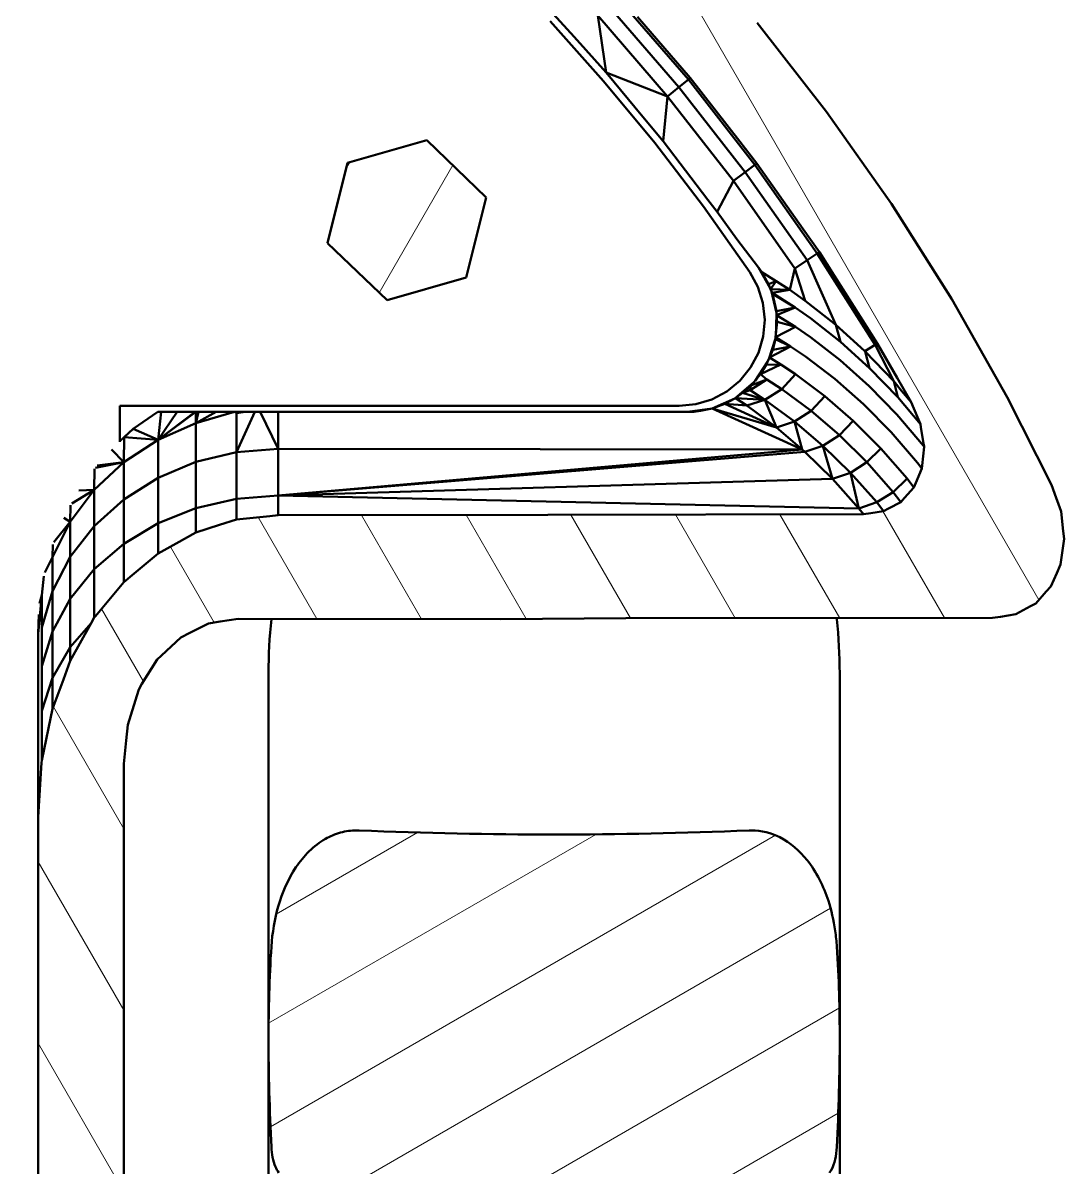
# Model space of a CAD drawing. Header units: millimetres. Extents: x -232 to 1390, y -69 to 653.
# Drawn here: x 574.83 to 611.29, y 408.81 to 448.85 of the extents above; entities that cross this region are included whole.
import ezdxf

# ---------------------------------------------------------------- set-up
doc = ezdxf.new("R2010")
doc.units = ezdxf.units.MM
doc.layers.add('Видимый контур (ГОСТ)', color=7, linetype='Continuous', lineweight=50)
doc.layers.add('Штриховка (ГОСТ)', color=7, linetype='Continuous', lineweight=18)

msp = doc.modelspace()

# ---------------------------------------------------------------- hatches: boundary and pattern name
at = {"layer": 'Штриховка (ГОСТ)'}
h = msp.add_hatch(dxfattribs=at)
h.set_pattern_fill('ANSI31', color=256, scale=25.4, angle=75.0002, style=0)
h.set_pattern_definition([(120.00018, (0, 0), (-2.749626, -1.587508), [])])
h.paths.add_polyline_path([(604.753, 437.621), (605.441, 436.429), (605.934, 435.581), (606.16, 435.047), (606.261, 434.807), (606.278, 434.701), (606.373, 434.126), (606.387, 434.033), (606.39, 434.016), (606.322, 433.365), (606.311, 433.252), (606.099, 432.752), (606.033, 432.591), (605.708, 432.231), (605.577, 432.081), (605.141, 431.852), (604.973, 431.76), (604.528, 431.691), (604.265, 431.652), (593.213, 431.636), (583.768, 431.621), (583.486, 431.591), (582.309, 431.468), (581.72, 431.28), (580.895, 431.016), (580.201, 430.629), (579.568, 430.277), (578.73, 429.576), (578.369, 429.273), (577.379, 428.091), (577.333, 428.037), (577.221, 427.845), (576.494, 426.525), (576.254, 425.873), (575.875, 424.839), (575.506, 423.091), (575.496, 423.041), (575.49, 422.965), (575.368, 421.051), (575.368, 416.368), (575.368, 415.719), (575.368, 409.22), (575.368, 404.959), (575.368, 401.908), (575.368, 400.39), (575.368, 398.178), (575.368, 396.445), (575.368, 395.023), (575.368, 393.61), (575.368, 392.544), (575.368, 391.612), (575.368, 390.771), (575.368, 389.559), (575.368, 388.953), (575.368, 388.307), (575.368, 387.162), (575.368, 386.632), (575.368, 386.069), (575.368, 385.013), (575.368, 384.489), (575.368, 383.442), (575.368, 382.881), (575.368, 382.123), (575.368, 380.918), (575.368, 378.378), (575.368, 374.678), (575.404, 374.118), (575.482, 372.889), (575.49, 372.778), (575.49, 372.762), (575.491, 372.745), (575.491, 372.737), (575.495, 372.697), (575.496, 372.692), (575.749, 371.49), (575.875, 370.892), (576.13, 370.196), (576.494, 369.203), (576.636, 368.943), (577.15, 368.009), (577.294, 367.763), (577.333, 367.696), (578.13, 366.744), (578.369, 366.458), (579.107, 365.84), (579.568, 365.454), (580.223, 365.089), (580.895, 364.714), (581.469, 364.53), (582.309, 364.261), (583.475, 364.139), (583.768, 364.108), (586.626, 364.114), (604.265, 364.073), (604.322, 364.065), (604.907, 363.968), (604.937, 363.964), (604.975, 363.958), (605.555, 363.65), (605.578, 363.637), (606.033, 363.128), (606.035, 363.126), (606.043, 363.105), (606.311, 362.474), (606.32, 362.392), (606.389, 361.724), (606.351, 361.489), (606.26, 360.929), (606.083, 360.503), (605.934, 360.148), (605.443, 359.291), (604.753, 358.108), (603.245, 355.727), (602.723, 354.902), (602.161, 354.103), (600.537, 351.799), (599.936, 351.029), (598.202, 348.806), (596.36, 346.672), (595.723, 345.932), (593.779, 343.89), (593.106, 343.183), (592.398, 342.51), (590.357, 340.566), (589.617, 339.928), (587.482, 338.087), (585.26, 336.352), (584.49, 335.752), (582.185, 334.128), (581.387, 333.566), (580.562, 333.044), (578.181, 331.536), (577.331, 331.054), (574.878, 329.665), (572.36, 328.397), (571.487, 327.958), (568.91, 326.816), (568.018, 326.42), (567.812, 326.336), (567.674, 326.28), (566.697, 325.909), (564.477, 325.052), (564.359, 325.008), (562.596, 324.416), (561.313, 323.992), (560.967, 323.891), (560.873, 323.863), (559.864, 323.568), (559.862, 322.99), (559.868, 322.305), (560.032, 322.111), (560.178, 321.93), (560.668, 321.825), (561.071, 321.741), (562.029, 321.749), (562.416, 321.75), (562.84, 321.805), (563.98, 321.952), (564.978, 322.169), (565.661, 322.333), (567.272, 322.862), (569.18, 323.614), (572.786, 325.213), (576.309, 326.987), (579.741, 328.931), (583.074, 331.041), (586.299, 333.313), (589.409, 335.74), (592.396, 338.316), (595.253, 341.036), (597.973, 343.893), (600.549, 346.88), (602.976, 349.99), (605.248, 353.215), (607.358, 356.547), (609.302, 359.98), (610.851, 363.051), (611.184, 363.984), (611.253, 364.573), (611.293, 364.931), (611.28, 365.033), (611.172, 365.831), (611.059, 366.091), (610.833, 366.603), (610.59, 366.878), (610.299, 367.198), (609.963, 367.383), (609.603, 367.573), (609.254, 367.633), (608.791, 367.701), (599.946, 367.704), (591.894, 367.748), (582.368, 367.733), (581.931, 367.804), (581.333, 367.9), (580.97, 368.084), (580.368, 368.389), (580.133, 368.61), (579.54, 369.166), (579.441, 369.323), (578.932, 370.135), (578.909, 370.174), (578.904, 370.182), (578.585, 371.193), (578.504, 371.449), (578.425, 372.245), (578.368, 372.808), (578.368, 373.22), (578.368, 376.898), (578.368, 380.249), (578.368, 381.68), (578.368, 382.531), (578.368, 383.139), (578.368, 384.196), (578.368, 384.746), (578.368, 385.79), (578.368, 386.369), (578.368, 386.908), (578.368, 388.036), (578.368, 388.688), (578.368, 389.3), (578.368, 390.505), (578.368, 391.353), (578.368, 392.292), (578.368, 393.371), (578.368, 394.808), (578.368, 396.267), (578.368, 398.066), (578.368, 400.399), (578.368, 402.007), (578.368, 405.322), (578.368, 410.106), (578.368, 417.787), (578.368, 418.437), (578.368, 422.922), (578.45, 423.734), (578.504, 424.279), (578.886, 425.487), (578.904, 425.543), (579.004, 425.714), (579.54, 426.567), (579.691, 426.708), (580.368, 427.343), (580.681, 427.501), (581.333, 427.831), (581.742, 427.897), (582.368, 427.997), (591.575, 427.981), (595.949, 428.013), (608.79, 428.028), (609.064, 428.067), (609.603, 428.159), (610.113, 428.438), (610.299, 428.534), (610.668, 428.948), (610.833, 429.127), (611.032, 429.586), (611.171, 429.895), (611.224, 430.302), (611.292, 430.788), (611.26, 431.064), (611.184, 431.746), (611.094, 432.006), (611.017, 432.23), (610.852, 432.687), (609.302, 435.75), (607.358, 439.182), (605.248, 442.515), (602.976, 445.74), (600.549, 448.849), (597.973, 451.836), (595.253, 454.693), (592.396, 457.413), (589.409, 459.99), (586.299, 462.417), (583.074, 464.688), (579.741, 466.798), (576.309, 468.743), (572.786, 470.516), (569.18, 472.115), (565.499, 473.535), (561.754, 474.772), (557.952, 475.824), (554.103, 476.688), (550.217, 477.363), (546.302, 477.845), (542.368, 478.136), (538.424, 478.233), (534.481, 478.136), (530.547, 477.845), (526.632, 477.363), (522.745, 476.688), (518.896, 475.824), (515.095, 474.772), (511.349, 473.535), (507.669, 472.115), (504.063, 470.516), (500.539, 468.743), (497.107, 466.798), (493.774, 464.688), (490.549, 462.417), (487.439, 459.99), (484.452, 457.413), (481.595, 454.693), (478.876, 451.836), (476.299, 448.849), (473.872, 445.74), (471.601, 442.515), (469.49, 439.182), (467.546, 435.75), (465.997, 432.678), (465.664, 431.746), (465.595, 431.156), (465.556, 430.799), (465.569, 430.696), (465.676, 429.899), (465.789, 429.638), (466.015, 429.126), (466.258, 428.852), (466.55, 428.531), (466.885, 428.346), (467.245, 428.156), (467.595, 428.097), (468.058, 428.029), (476.902, 428.025), (484.954, 427.981), (494.48, 427.996), (494.917, 427.926), (495.515, 427.83), (495.878, 427.646), (496.48, 427.341), (496.716, 427.12), (497.309, 426.564), (497.407, 426.407), (497.917, 425.595), (497.94, 425.555), (497.944, 425.548), (498.263, 424.536), (498.344, 424.281), (498.424, 423.484), (498.48, 422.921), (498.48, 418.182), (498.48, 417.504), (498.48, 409.907), (498.48, 405.168), (498.48, 401.88), (498.48, 400.277), (498.48, 397.963), (498.48, 396.177), (498.48, 394.725), (498.48, 393.298), (498.48, 392.224), (498.48, 391.287), (498.48, 390.505), (498.48, 389.3), (498.48, 388.64), (498.48, 387.992), (498.48, 386.872), (498.48, 386.335), (498.48, 385.756), (498.48, 384.717), (498.48, 384.166), (498.48, 383.112), (498.48, 382.499), (498.48, 381.638), (498.48, 380.181), (498.48, 376.732), (498.48, 373.2), (498.48, 372.807), (498.399, 371.995), (498.344, 371.45), (497.962, 370.243), (497.944, 370.186), (497.844, 370.016), (497.309, 369.163), (497.157, 369.021), (496.48, 368.387), (496.167, 368.228), (495.515, 367.899), (495.106, 367.833), (494.48, 367.732), (485.274, 367.748), (480.899, 367.716), (468.058, 367.702), (467.785, 367.662), (467.245, 367.571), (466.735, 367.292), (466.549, 367.195), (466.18, 366.781), (466.015, 366.603), (465.816, 366.144), (465.677, 365.835), (465.624, 365.427), (465.557, 364.942), (465.589, 364.666), (465.664, 363.984), (465.754, 363.724), (465.831, 363.5), (465.996, 363.043), (467.546, 359.98), (469.49, 356.547), (471.601, 353.215), (473.872, 349.99), (476.299, 346.88), (478.876, 343.893), (481.595, 341.036), (484.452, 338.316), (487.439, 335.74), (490.549, 333.313), (493.774, 331.041), (497.107, 328.931), (500.539, 326.987), (504.063, 325.213), (507.669, 323.614), (509.562, 322.863), (510.662, 322.494), (510.833, 322.441), (511.182, 322.333), (512.065, 322.134), (512.863, 321.952), (513.113, 321.919), (513.614, 321.852), (514.15, 321.787), (514.451, 321.749), (515.117, 321.747), (515.775, 321.741), (515.966, 321.786), (516.624, 321.933), (516.638, 321.951), (516.715, 322.047), (516.935, 322.307), (516.937, 322.461), (516.985, 323.568), (515.976, 323.863), (515.881, 323.891), (515.535, 323.992), (514.252, 324.416), (512.489, 325.008), (512.371, 325.052), (510.151, 325.909), (509.174, 326.28), (509.036, 326.336), (508.831, 326.42), (507.938, 326.816), (505.361, 327.958), (504.489, 328.397), (501.971, 329.665), (499.517, 331.054), (498.668, 331.536), (496.286, 333.044), (495.461, 333.566), (494.663, 334.128), (492.358, 335.752), (491.588, 336.352), (489.366, 338.087), (487.231, 339.928), (486.492, 340.566), (484.45, 342.51), (483.743, 343.183), (483.069, 343.89), (481.126, 345.932), (480.488, 346.672), (478.646, 348.806), (476.912, 351.029), (476.311, 351.799), (474.688, 354.103), (474.125, 354.902), (473.603, 355.727), (472.095, 358.108), (471.406, 359.291), (470.914, 360.148), (470.766, 360.503), (470.588, 360.929), (470.542, 361.219), (470.46, 361.724), (470.477, 361.884), (470.537, 362.474), (470.562, 362.53), (470.805, 363.105), (470.813, 363.124), (470.814, 363.126), (471.253, 363.617), (471.27, 363.637), (471.868, 363.955), (471.873, 363.958), (471.911, 363.964), (471.942, 363.968), (472.526, 364.065), (472.583, 364.073), (490.221, 364.114), (493.08, 364.109), (493.362, 364.138), (494.539, 364.261), (495.129, 364.45), (495.953, 364.714), (496.647, 365.1), (497.28, 365.453), (498.118, 366.154), (498.48, 366.456), (499.47, 367.638), (499.515, 367.693), (499.628, 367.885), (500.355, 369.205), (500.594, 369.857), (500.974, 370.891), (501.08, 371.379), (501.093, 371.461), (501.352, 372.688), (501.353, 372.693), (501.355, 372.709), (501.355, 372.716), (501.355, 372.722), (501.358, 372.765), (501.48, 374.678), (501.48, 378.237), (501.48, 380.853), (501.48, 382.081), (501.48, 382.848), (501.48, 383.413), (501.48, 384.456), (501.48, 384.982), (501.48, 386.032), (501.48, 386.595), (501.48, 387.124), (501.48, 388.26), (501.48, 388.901), (501.48, 389.559), (501.48, 390.771), (501.48, 391.542), (501.48, 392.471), (501.48, 393.532), (501.48, 394.934), (501.48, 396.348), (501.48, 398.068), (501.48, 400.26), (501.48, 401.773), (501.48, 404.798), (501.48, 409.016), (501.48, 415.439), (501.48, 416.116), (501.48, 421.051), (501.444, 421.611), (501.366, 422.84), (501.357, 422.977), (501.353, 423.037), (501.096, 424.257), (500.974, 424.837), (500.719, 425.533), (500.355, 426.527), (500.212, 426.787), (499.698, 427.72), (499.554, 427.967), (499.515, 428.033), (498.718, 428.986), (498.48, 429.271), (497.741, 429.889), (497.28, 430.276), (496.626, 430.641), (495.953, 431.016), (495.379, 431.199), (494.539, 431.469), (493.373, 431.591), (493.08, 431.621), (489.929, 431.617), (472.583, 431.652), (472.473, 431.668), (471.874, 431.767), (471.817, 431.796), (471.27, 432.091), (471.238, 432.125), (470.814, 432.598), (470.782, 432.671), (470.538, 433.251), (470.519, 433.424), (470.46, 434.003), (470.513, 434.337), (470.588, 434.8), (470.805, 435.321), (470.914, 435.583), (471.31, 436.277), (471.406, 436.436), (472.095, 437.621), (473.603, 440.003), (474.125, 440.828), (474.688, 441.626), (476.311, 443.931), (476.912, 444.701), (478.646, 446.923), (480.488, 449.058), (481.126, 449.797), (483.069, 451.839), (483.743, 452.546), (484.45, 453.22), (486.492, 455.163), (487.231, 455.801), (489.366, 457.642), (491.588, 459.377), (492.358, 459.978), (494.663, 461.601), (495.461, 462.163), (496.286, 462.686), (498.668, 464.194), (499.517, 464.675), (501.971, 466.065), (504.489, 467.332), (505.361, 467.771), (507.938, 468.914), (508.831, 469.31), (509.742, 469.661), (512.372, 470.675), (513.299, 470.982), (515.976, 471.866), (518.693, 472.618), (519.634, 472.878), (522.385, 473.496), (523.338, 473.71), (524.3, 473.877), (527.077, 474.359), (528.046, 474.478), (530.844, 474.823), (533.656, 475.031), (534.63, 475.103), (537.448, 475.172), (538.424, 475.196), (539.4, 475.172), (542.218, 475.103), (543.192, 475.031), (546.004, 474.823), (548.802, 474.478), (549.771, 474.359), (552.549, 473.877), (553.511, 473.71), (554.463, 473.496), (557.214, 472.878), (558.155, 472.618), (560.872, 471.866), (563.549, 470.982), (564.476, 470.675), (567.107, 469.661), (568.018, 469.31), (568.91, 468.914), (571.487, 467.771), (572.36, 467.332), (574.878, 466.065), (577.331, 464.675), (578.181, 464.194), (580.562, 462.686), (581.387, 462.163), (582.185, 461.601), (584.49, 459.978), (585.26, 459.377), (587.482, 457.642), (589.617, 455.801), (590.357, 455.163), (592.398, 453.22), (593.106, 452.546), (593.779, 451.839), (595.723, 449.797), (596.36, 449.058), (598.202, 446.923), (599.936, 444.701), (600.537, 443.931), (602.161, 441.626), (602.723, 440.828), (603.245, 440.003)])
h = msp.add_hatch(dxfattribs=at)
h.set_pattern_fill('ANSI31', color=256, scale=25.4, angle=15, style=0)
h.set_pattern_definition([(60, (0, 0), (-2.74963, 1.587501), [])])
h.paths.add_polyline_path([(591.054, 442.744), (588.974, 444.746), (586.2, 443.946), (585.506, 441.144), (587.585, 439.141), (590.359, 439.941)])
h = msp.add_hatch(dxfattribs=at)
h.set_pattern_fill('ANSI31', color=256, scale=25.4, angle=-15, style=0)
h.set_pattern_definition([(30, (0, 0), (-1.587501, 2.74963), [])])
edge = h.paths.add_edge_path()
edge.add_spline(control_points=[(583.536, 416.521), (583.463, 415.413), (583.436, 414.325), (583.436, 412.12), (583.476, 410.764), (583.536, 409.507)], knot_values=[16.823146, 16.823146, 16.823146, 16.823146, 17.132004, 17.132004, 17.484623, 17.484623, 17.484623, 17.484623], degree=3, periodic=0)
edge.add_spline(control_points=[(583.536, 409.507), (583.547, 409.275), (583.592, 409.021), (583.709, 408.748), (583.748, 408.672), (583.797, 408.609)], knot_values=[0.132447, 0.132447, 0.132447, 0.132447, 0.198971, 0.198971, 0.221491, 0.221491, 0.221491, 0.221491], degree=3, periodic=0)
edge.add_spline(control_points=[(583.797, 408.609), (583.988, 408.366), (584.171, 408.124)], knot_values=[0, 0, 0, 0.05772, 0.05772, 0.05772], weights=[1, 1.000283, 1.000479], degree=2, periodic=0)
edge.add_spline(control_points=[(584.171, 408.124), (585.18, 406.79), (585.936, 405.503)], knot_values=[0.05772, 0.05772, 0.05772, 0.37725, 0.37725, 0.37725], weights=[1.000479, 1.001566, 1], degree=2, periodic=0)
edge.add_line((585.936, 405.503), (600.936, 405.503))
edge.add_spline(control_points=[(600.936, 405.503), (601.692, 406.79), (602.7, 408.124)], knot_values=[0, 0, 0, 0.319531, 0.319531, 0.319531], weights=[1, 1.001566, 1.000479], degree=2, periodic=0)
edge.add_spline(control_points=[(602.7, 408.124), (602.883, 408.366), (603.074, 408.609)], knot_values=[0.319531, 0.319531, 0.319531, 0.37725, 0.37725, 0.37725], weights=[1.000479, 1.000283, 1], degree=2, periodic=0)
edge.add_spline(control_points=[(603.074, 408.609), (603.096, 408.638), (603.116, 408.668), (603.196, 408.807), (603.245, 408.95), (603.307, 409.205), (603.329, 409.362), (603.336, 409.507)], knot_values=[0.274315, 0.274315, 0.274315, 0.274315, 0.284381, 0.284381, 0.322265, 0.322265, 0.363245, 0.363245, 0.363245, 0.363245], degree=3, periodic=0)
edge.add_spline(control_points=[(603.336, 409.507), (603.395, 410.764), (603.436, 412.12), (603.436, 414.325), (603.409, 415.413), (603.336, 416.521)], knot_values=[10.41369, 10.41369, 10.41369, 10.41369, 10.766309, 10.766309, 11.075167, 11.075167, 11.075167, 11.075167], degree=3, periodic=0)
edge.add_spline(control_points=[(603.336, 416.521), (603.323, 416.705), (603.304, 416.893), (603.225, 417.444), (603.141, 417.804), (602.88, 418.608), (602.61, 419.154), (602.048, 419.858), (601.693, 420.169), (601.053, 420.493), (600.676, 420.589), (600.352, 420.589), (600.324, 420.589), (600.295, 420.588), (600.266, 420.587)], knot_values=[-0.52031, -0.52031, -0.52031, -0.52031, -0.468593, -0.468593, -0.367532, -0.367532, -0.215128, -0.215128, -0.097166, -0.097166, 0, 0, 0, 0.008558, 0.008558, 0.008558, 0.008558], degree=3, periodic=0)
edge.add_spline(control_points=[(600.266, 420.587), (597.963, 420.491), (595.684, 420.445), (591.187, 420.445), (588.908, 420.491), (586.606, 420.587)], knot_values=[69.743747, 69.743747, 69.743747, 69.743747, 70.418365, 70.418365, 71.092984, 71.092984, 71.092984, 71.092984], degree=3, periodic=0)
edge.add_spline(control_points=[(586.606, 420.587), (586.576, 420.588), (586.547, 420.589), (586.519, 420.589), (586.338, 420.589), (586.143, 420.564), (585.766, 420.46), (585.585, 420.381), (585.23, 420.18), (585.033, 420.031), (584.68, 419.687), (584.524, 419.493), (584.132, 418.911), (583.905, 418.387), (583.652, 417.502), (583.567, 416.999), (583.536, 416.521)], knot_values=[-0.008558, -0.008558, -0.008558, -0.008558, 0, 0, 0, 0.054124, 0.054124, 0.108249, 0.108249, 0.176286, 0.176286, 0.244324, 0.244324, 0.386945, 0.386945, 0.520585, 0.520585, 0.520585, 0.520585], degree=3, periodic=0)
edge = h.paths.add_edge_path()
edge.add_spline(control_points=[(583.536, 385.827), (583.476, 384.57), (583.436, 383.215), (583.436, 381.01), (583.463, 379.921), (583.536, 378.814)], knot_values=[1.114253, 1.114253, 1.114253, 1.114253, 1.466871, 1.466871, 1.77573, 1.77573, 1.77573, 1.77573], degree=3, periodic=0)
edge.add_spline(control_points=[(583.536, 378.814), (583.567, 378.336), (583.652, 377.833), (583.905, 376.948), (584.132, 376.424), (584.524, 375.842), (584.68, 375.647), (585.033, 375.303), (585.23, 375.154), (585.585, 374.953), (585.766, 374.875), (586.143, 374.771), (586.338, 374.746), (586.519, 374.746), (586.547, 374.746), (586.576, 374.746), (586.606, 374.747)], knot_values=[-0.520585, -0.520585, -0.520585, -0.520585, -0.386945, -0.386945, -0.244324, -0.244324, -0.176286, -0.176286, -0.108249, -0.108249, -0.054124, -0.054124, 0, 0, 0, 0.008558, 0.008558, 0.008558, 0.008558], degree=3, periodic=0)
edge.add_spline(control_points=[(586.606, 374.747), (588.908, 374.843), (591.187, 374.89), (595.684, 374.89), (597.963, 374.843), (600.266, 374.747)], knot_values=[69.743747, 69.743747, 69.743747, 69.743747, 70.418365, 70.418365, 71.092984, 71.092984, 71.092984, 71.092984], degree=3, periodic=0)
edge.add_spline(control_points=[(600.266, 374.747), (600.295, 374.746), (600.324, 374.746), (600.352, 374.746), (600.676, 374.746), (601.053, 374.842), (601.693, 375.165), (602.048, 375.476), (602.61, 376.18), (602.88, 376.727), (603.141, 377.53), (603.225, 377.89), (603.304, 378.442), (603.323, 378.629), (603.336, 378.814)], knot_values=[-0.008558, -0.008558, -0.008558, -0.008558, 0, 0, 0, 0.097166, 0.097166, 0.215128, 0.215128, 0.367532, 0.367532, 0.468593, 0.468593, 0.52031, 0.52031, 0.52031, 0.52031], degree=3, periodic=0)
edge.add_spline(control_points=[(603.336, 378.814), (603.409, 379.921), (603.436, 381.01), (603.436, 383.215), (603.395, 384.57), (603.336, 385.827)], knot_values=[7.523708, 7.523708, 7.523708, 7.523708, 7.832567, 7.832567, 8.185185, 8.185185, 8.185185, 8.185185], degree=3, periodic=0)
edge.add_spline(control_points=[(603.336, 385.827), (603.329, 385.973), (603.307, 386.129), (603.245, 386.385), (603.196, 386.528), (603.116, 386.666), (603.096, 386.697), (603.074, 386.726)], knot_values=[0.131808, 0.131808, 0.131808, 0.131808, 0.172788, 0.172788, 0.210672, 0.210672, 0.220738, 0.220738, 0.220738, 0.220738], degree=3, periodic=0)
edge.add_spline(control_points=[(603.074, 386.726), (602.883, 386.969), (602.7, 387.21)], knot_values=[0, 0, 0, 0.05772, 0.05772, 0.05772], weights=[1, 1.000283, 1.000479], degree=2, periodic=0)
edge.add_spline(control_points=[(602.7, 387.21), (601.692, 388.545), (600.936, 389.831)], knot_values=[0.05772, 0.05772, 0.05772, 0.37725, 0.37725, 0.37725], weights=[1.000479, 1.001566, 1], degree=2, periodic=0)
edge.add_line((600.936, 389.831), (585.936, 389.831))
edge.add_spline(control_points=[(585.936, 389.831), (585.18, 388.545), (584.171, 387.21)], knot_values=[0, 0, 0, 0.319531, 0.319531, 0.319531], weights=[1, 1.001566, 1.000479], degree=2, periodic=0)
edge.add_spline(control_points=[(584.171, 387.21), (583.988, 386.969), (583.797, 386.726)], knot_values=[0.319531, 0.319531, 0.319531, 0.37725, 0.37725, 0.37725], weights=[1.000479, 1.000283, 1], degree=2, periodic=0)
edge.add_spline(control_points=[(583.797, 386.726), (583.748, 386.663), (583.709, 386.587), (583.592, 386.314), (583.547, 386.059), (583.536, 385.827)], knot_values=[0.274534, 0.274534, 0.274534, 0.274534, 0.297053, 0.297053, 0.363577, 0.363577, 0.363577, 0.363577], degree=3, periodic=0)

# ---------------------------------------------------------------- linework, layer by layer
at = {"layer": 'Видимый контур (ГОСТ)'}
for p, q in [((598.135, 446.868), (595.658, 449.739)), ((594.133, 448.357), (593.156, 449.439)), ((597.803, 446.596), (595.34, 449.451)), ((595.17, 446.815), (593.301, 448.91)), ((597.407, 446.271), (594.961, 449.107)), ((594.961, 449.107), (595.254, 447.117)), ((596.36, 449.058), (598.202, 446.923)), ((600.549, 448.849), (602.976, 445.74)), ((595.254, 447.117), (594.133, 448.357)), ((596.545, 445.563), (595.254, 447.117)), ((595.254, 447.117), (597.407, 446.271)), ((598.202, 446.923), (598.135, 446.868)), ((598.202, 446.923), (599.936, 444.701)), ((596.96, 444.651), (595.17, 446.815)), ((597.803, 446.596), (597.407, 446.271)), ((598.135, 446.868), (597.803, 446.596)), ((597.803, 446.596), (600.123, 443.623)), ((598.135, 446.868), (600.468, 443.879)), ((597.407, 446.271), (597.25, 444.714)), ((597.407, 446.271), (599.712, 443.319)), ((602.976, 445.74), (605.248, 442.515)), ((597.25, 444.714), (596.545, 445.563)), ((588.974, 444.746), (586.2, 443.946)), ((591.054, 442.744), (588.974, 444.746)), ((598.667, 442.422), (596.96, 444.651)), ((598.82, 442.657), (597.25, 444.714)), ((599.936, 444.701), (600.537, 443.931)), ((586.2, 443.946), (585.506, 441.144)), ((600.468, 443.879), (600.123, 443.623)), ((600.537, 443.931), (600.468, 443.879)), ((600.468, 443.879), (602.651, 440.78)), ((600.537, 443.931), (602.161, 441.626)), ((599.712, 443.319), (599.144, 442.233)), ((600.123, 443.623), (599.712, 443.319)), ((599.712, 443.319), (601.868, 440.257)), ((600.123, 443.623), (602.294, 440.541)), ((590.359, 439.941), (591.054, 442.744)), ((599.144, 442.233), (598.82, 442.657)), ((607.358, 439.182), (605.248, 442.515)), ((600.289, 440.13), (598.667, 442.422)), ((599.832, 441.276), (599.144, 442.233)), ((602.161, 441.626), (602.723, 440.828)), ((585.506, 441.144), (587.585, 439.141)), ((600.591, 440.289), (599.832, 441.276)), ((602.294, 440.541), (601.868, 440.257)), ((602.651, 440.78), (602.294, 440.541)), ((603.296, 438.284), (602.294, 440.541)), ((602.723, 440.828), (602.651, 440.78)), ((604.679, 437.577), (602.651, 440.78)), ((602.723, 440.828), (603.245, 440.003)), ((600.572, 439.612), (600.289, 440.13)), ((600.591, 440.289), (600.711, 440.121)), ((600.591, 440.289), (601.001, 439.566)), ((600.625, 440.244), (600.591, 440.289)), ((600.711, 440.121), (600.625, 440.244)), ((601.205, 439.809), (600.711, 440.121)), ((600.711, 440.121), (600.944, 439.709)), ((601.688, 439.504), (601.868, 440.257)), ((602.229, 439.124), (601.868, 440.257)), ((587.585, 439.141), (590.359, 439.941)), ((601.205, 439.809), (600.944, 439.709)), ((600.944, 439.709), (601.016, 439.529)), ((601.205, 439.809), (601.016, 439.529)), ((601.688, 439.504), (601.205, 439.809)), ((603.245, 440.003), (604.753, 437.621)), ((600.747, 439.048), (600.572, 439.612)), ((601.688, 439.504), (601.016, 439.529)), ((601.016, 439.529), (601.069, 439.398)), ((601.03, 439.494), (601.222, 438.704)), ((601.069, 439.398), (601.688, 439.504)), ((601.881, 438.885), (601.069, 439.398)), ((601.069, 439.398), (601.082, 439.365)), ((601.881, 438.885), (601.082, 439.365)), ((601.082, 439.365), (601.219, 438.756)), ((601.082, 439.365), (601.222, 438.708)), ((602.229, 439.124), (601.688, 439.504)), ((600.809, 438.461), (600.747, 439.048)), ((601.881, 438.885), (601.219, 438.756)), ((601.227, 438.621), (601.881, 438.885)), ((601.881, 438.885), (602.413, 438.513)), ((602.977, 438.536), (602.229, 439.124)), ((609.302, 435.75), (607.358, 439.182)), ((601.226, 438.651), (601.194, 437.875)), ((601.219, 438.756), (601.223, 438.685)), ((601.223, 438.685), (601.227, 438.621)), ((601.89, 438.207), (601.227, 438.621)), ((601.227, 438.621), (601.242, 438.384)), ((602.413, 438.513), (603.464, 437.691)), ((603.296, 438.284), (602.977, 438.536)), ((600.754, 437.873), (600.809, 438.461)), ((601.242, 438.384), (601.192, 437.85)), ((601.192, 437.85), (601.89, 438.207)), ((601.89, 438.207), (601.242, 438.384)), ((601.89, 438.207), (602.416, 437.845)), ((603.464, 437.691), (603.296, 438.284)), ((604.3, 437.372), (603.296, 438.284)), ((600.586, 437.308), (600.754, 437.873)), ((601.187, 437.8), (600.951, 437.084)), ((601.09, 437.41), (601.187, 437.793)), ((601.185, 437.779), (601.09, 437.41)), ((601.189, 437.814), (601.185, 437.779)), ((601.715, 437.526), (601.185, 437.779)), ((601.192, 437.85), (601.189, 437.814)), ((601.715, 437.526), (601.192, 437.85)), ((602.416, 437.845), (603.454, 437.042)), ((603.464, 437.691), (604.483, 436.77)), ((600.31, 436.786), (600.586, 437.308)), ((600.976, 437.143), (601.715, 437.526)), ((601.09, 437.41), (600.976, 437.143)), ((601.715, 437.526), (601.09, 437.41)), ((601.715, 437.526), (602.236, 437.173)), ((604.315, 437.358), (604.3, 437.372)), ((604.679, 437.577), (604.315, 437.358)), ((604.329, 437.345), (604.315, 437.358)), ((604.329, 437.345), (604.679, 437.577)), ((604.483, 436.77), (604.329, 437.345)), ((605.325, 436.307), (604.329, 437.345)), ((604.753, 437.621), (604.679, 437.577)), ((605.325, 436.307), (604.679, 437.577)), ((604.753, 437.621), (605.441, 436.429)), ((600.911, 436.99), (600.471, 436.328)), ((600.66, 436.552), (601.37, 436.897)), ((600.911, 436.99), (600.863, 436.879)), ((601.37, 436.897), (600.863, 436.879)), ((600.976, 437.143), (600.911, 436.99)), ((601.37, 436.897), (600.976, 437.143)), ((601.37, 436.897), (601.89, 436.552)), ((602.236, 437.173), (603.266, 436.389)), ((603.454, 437.042), (604.462, 436.141)), ((599.937, 436.328), (600.31, 436.786)), ((600.66, 436.552), (600.423, 436.271)), ((600.488, 436.348), (600.863, 436.879)), ((600.863, 436.879), (600.66, 436.552)), ((600.884, 436.374), (600.66, 436.552)), ((601.404, 436.032), (601.89, 436.552)), ((601.89, 436.552), (602.916, 435.784)), ((604.483, 436.77), (605.466, 435.75)), ((599.481, 435.952), (599.937, 436.328)), ((600.423, 436.271), (599.761, 435.707)), ((599.761, 435.707), (600.329, 436.16)), ((600.329, 436.16), (600.213, 436.054)), ((600.297, 435.998), (600.884, 436.374)), ((600.329, 436.16), (600.297, 435.998)), ((600.884, 436.374), (600.329, 436.16)), ((600.423, 436.271), (600.329, 436.16)), ((600.884, 436.374), (601.404, 436.032)), ((603.266, 436.389), (604.266, 435.507)), ((604.462, 436.141), (605.434, 435.142)), ((605.604, 435.974), (605.325, 436.307)), ((605.325, 436.307), (605.466, 435.75)), ((605.441, 436.429), (605.934, 435.581)), ((598.961, 435.673), (599.481, 435.952)), ((599.761, 435.707), (598.964, 435.354)), ((599.761, 435.707), (599.413, 435.52)), ((599.761, 435.707), (600.101, 435.952)), ((599.782, 435.721), (599.761, 435.707)), ((600.03, 435.9), (599.782, 435.721)), ((600.182, 435.455), (599.782, 435.721)), ((599.782, 435.721), (600.819, 435.657)), ((600.297, 435.998), (600.03, 435.9)), ((600.101, 435.952), (600.03, 435.9)), ((600.819, 435.657), (600.03, 435.9)), ((600.213, 436.054), (600.101, 435.952)), ((600.101, 435.952), (600.297, 435.998)), ((600.297, 435.998), (600.819, 435.657)), ((600.819, 435.657), (601.404, 436.032)), ((601.404, 436.032), (602.43, 435.274)), ((602.43, 435.274), (602.916, 435.784)), ((602.916, 435.784), (603.912, 434.919)), ((605.466, 435.75), (606.261, 434.807)), ((605.934, 435.581), (605.604, 435.974)), ((609.302, 435.75), (610.852, 432.686)), ((578.231, 434.182), (578.231, 435.443)), ((578.231, 435.443), (597.809, 435.443)), ((597.809, 435.443), (598.396, 435.501)), ((598.964, 435.354), (598.101, 435.233)), ((598.396, 435.501), (598.961, 435.673)), ((598.964, 435.354), (598.562, 435.267)), ((599.413, 435.52), (598.964, 435.354)), ((602.12, 433.922), (598.964, 435.354)), ((601.217, 434.692), (598.964, 435.354)), ((599.413, 435.52), (601.217, 434.692)), ((600.182, 435.455), (599.413, 435.52)), ((600.819, 435.657), (600.182, 435.455)), ((601.217, 434.692), (600.182, 435.455)), ((601.217, 434.692), (600.819, 435.657)), ((600.819, 435.657), (601.849, 434.9)), ((604.266, 435.507), (605.231, 434.529)), ((605.934, 435.581), (606.16, 435.047)), ((579.562, 435.233), (578.701, 434.637)), ((579.568, 435.233), (579.562, 435.233)), ((579.568, 434.259), (580.242, 435.233)), ((579.679, 435.233), (579.568, 434.259)), ((580.895, 435.233), (579.568, 434.259)), ((580.864, 435.233), (579.568, 434.259)), ((579.679, 435.233), (579.568, 435.233)), ((580.242, 435.233), (579.679, 435.233)), ((580.864, 435.233), (580.242, 435.233)), ((580.895, 435.233), (580.864, 435.233)), ((580.895, 434.837), (581.597, 435.233)), ((580.986, 435.233), (580.895, 434.837)), ((582.245, 435.233), (580.895, 434.837)), ((580.895, 434.837), (580.895, 435.233)), ((580.986, 435.233), (580.895, 435.233)), ((581.597, 435.233), (580.986, 435.233)), ((582.245, 435.233), (581.597, 435.233)), ((582.309, 435.192), (582.245, 435.233)), ((582.31, 435.233), (582.245, 435.233)), ((582.309, 433.827), (582.958, 435.233)), ((582.309, 435.192), (582.635, 435.233)), ((582.335, 435.233), (582.309, 435.192)), ((582.309, 433.827), (582.309, 435.192)), ((582.335, 435.233), (582.31, 435.233)), ((582.635, 435.233), (582.335, 435.233)), ((582.958, 435.233), (582.635, 435.233)), ((583.141, 435.233), (582.958, 435.233)), ((583.768, 435.233), (583.141, 435.233)), ((583.141, 435.233), (583.768, 433.942)), ((583.768, 433.942), (583.768, 435.233)), ((598.101, 435.233), (583.768, 435.233)), ((598.101, 435.233), (598.562, 435.267)), ((598.336, 435.242), (598.101, 435.233)), ((598.562, 435.267), (598.336, 435.242)), ((601.849, 434.9), (601.217, 434.692)), ((601.849, 434.9), (602.43, 435.274)), ((602.12, 433.922), (601.849, 434.9)), ((602.847, 434.05), (601.849, 434.9)), ((602.43, 435.274), (603.426, 434.42)), ((603.426, 434.42), (603.912, 434.919)), ((603.912, 434.919), (604.873, 433.958)), ((605.434, 435.142), (606.367, 434.046)), ((606.16, 435.047), (606.261, 434.807)), ((578.701, 434.637), (578.379, 434.348)), ((579.568, 434.259), (578.701, 434.637)), ((579.568, 434.259), (580.895, 434.837)), ((580.895, 433.486), (580.895, 434.837)), ((602.12, 433.922), (601.217, 434.692)), ((605.231, 434.529), (606.157, 433.455)), ((606.261, 434.807), (606.278, 434.701)), ((606.278, 434.701), (606.373, 434.126)), ((578.379, 434.348), (578.231, 434.216)), ((578.369, 433.475), (578.379, 434.348)), ((578.369, 433.475), (579.568, 434.259)), ((578.379, 434.348), (579.568, 434.259)), ((579.568, 432.929), (579.568, 434.259)), ((602.847, 434.05), (603.426, 434.42)), ((603.426, 434.42), (604.386, 433.471)), ((606.373, 434.126), (606.387, 434.033)), ((578.369, 433.475), (577.939, 433.921)), ((580.895, 433.486), (582.309, 433.827)), ((582.309, 433.827), (583.768, 433.942)), ((582.309, 433.827), (582.309, 432.195)), ((583.768, 433.924), (583.768, 433.942)), ((583.768, 433.942), (602.12, 433.922)), ((583.768, 432.305), (583.768, 433.924)), ((602.12, 433.922), (583.768, 432.305)), ((583.768, 432.305), (602.219, 433.837)), ((602.219, 433.837), (602.12, 433.922)), ((602.847, 434.05), (602.219, 433.837)), ((603.183, 432.891), (602.219, 433.837)), ((603.183, 432.891), (602.847, 434.05)), ((602.847, 434.05), (603.808, 433.107)), ((604.386, 433.471), (604.873, 433.958)), ((604.873, 433.958), (605.795, 432.902)), ((606.39, 434.016), (606.322, 433.365)), ((606.367, 434.046), (606.39, 434.016)), ((606.387, 434.033), (606.39, 434.016)), ((577.333, 432.507), (578.369, 433.475)), ((577.378, 433.282), (578.369, 433.475)), ((578.369, 433.475), (577.431, 433.356)), ((578.369, 432.173), (578.369, 433.475)), ((579.568, 432.929), (580.895, 433.486)), ((580.895, 431.869), (580.895, 433.486)), ((603.808, 433.107), (604.386, 433.471)), ((604.386, 433.471), (605.307, 432.429)), ((606.157, 433.455), (606.311, 433.252)), ((606.322, 433.365), (606.311, 433.252)), ((577.333, 432.507), (577.337, 433.239)), ((578.369, 432.173), (579.568, 432.929)), ((579.568, 431.338), (579.568, 432.929)), ((603.183, 432.891), (583.768, 432.305)), ((603.808, 433.107), (603.183, 432.891)), ((604.106, 431.855), (603.183, 432.891)), ((604.106, 431.855), (603.808, 433.107)), ((603.808, 433.107), (604.73, 432.071)), ((605.307, 432.429), (605.795, 432.902)), ((605.795, 432.902), (606.033, 432.591)), ((606.311, 433.252), (606.099, 432.752)), ((576.494, 431.387), (577.333, 432.507)), ((576.545, 432.034), (577.333, 432.507)), ((577.333, 432.507), (576.791, 432.481)), ((577.333, 431.241), (577.333, 432.507)), ((606.033, 432.591), (605.708, 432.231)), ((606.099, 432.752), (606.033, 432.591)), ((611.017, 432.23), (610.852, 432.686)), ((577.333, 431.241), (578.369, 432.173)), ((578.369, 430.616), (578.369, 432.173)), ((580.895, 431.869), (582.309, 432.195)), ((582.309, 432.195), (583.768, 432.305)), ((582.309, 432.195), (582.309, 431.468)), ((583.768, 431.621), (583.768, 432.305)), ((583.768, 432.305), (604.106, 431.855)), ((604.73, 432.071), (605.307, 432.429)), ((605.577, 432.081), (605.141, 431.852)), ((605.307, 432.429), (605.577, 432.081)), ((605.708, 432.231), (605.577, 432.081)), ((611.094, 432.006), (611.017, 432.23)), ((576.494, 431.387), (576.506, 431.975)), ((579.568, 431.338), (580.895, 431.869)), ((580.895, 431.016), (580.895, 431.869)), ((604.73, 432.071), (604.106, 431.855)), ((604.265, 431.652), (604.106, 431.855)), ((604.528, 431.691), (604.265, 431.652)), ((604.973, 431.76), (604.528, 431.691)), ((604.973, 431.76), (604.73, 432.071)), ((605.141, 431.852), (604.973, 431.76)), ((611.184, 431.746), (611.094, 432.006)), ((611.26, 431.064), (611.184, 431.746)), ((575.875, 430.147), (576.494, 431.387)), ((575.915, 430.68), (576.494, 431.387)), ((576.494, 431.387), (576.263, 431.532)), ((576.494, 430.161), (576.494, 431.387)), ((578.369, 430.616), (579.568, 431.338)), ((579.568, 430.277), (579.568, 431.338)), ((581.72, 431.28), (580.895, 431.016)), ((582.309, 431.468), (581.72, 431.28)), ((583.486, 431.591), (582.309, 431.468)), ((583.768, 431.621), (583.486, 431.591)), ((593.213, 431.636), (583.768, 431.621)), ((604.265, 431.652), (593.213, 431.636)), ((576.494, 430.161), (577.333, 431.241)), ((577.333, 429.726), (577.333, 431.241)), ((580.895, 431.016), (580.201, 430.629)), ((611.292, 430.788), (611.26, 431.064)), ((575.875, 430.147), (575.879, 430.599)), ((577.333, 429.726), (578.369, 430.616)), ((578.369, 429.273), (578.369, 430.616)), ((580.201, 430.629), (579.568, 430.277)), ((611.224, 430.302), (611.292, 430.788)), ((575.875, 430.147), (575.604, 429.62)), ((575.875, 428.967), (576.494, 430.161)), ((575.875, 428.967), (575.875, 430.147)), ((576.494, 428.696), (576.494, 430.161)), ((579.568, 430.277), (578.73, 429.576)), ((611.171, 429.895), (611.224, 430.302)), ((576.494, 428.696), (577.333, 429.726)), ((577.333, 428.037), (577.333, 429.726)), ((611.032, 429.586), (611.171, 429.895)), ((575.571, 429.483), (575.496, 428.826)), ((578.369, 429.273), (577.379, 428.091)), ((578.73, 429.576), (578.369, 429.273)), ((610.833, 429.127), (611.032, 429.586)), ((575.496, 427.694), (575.875, 428.967)), ((575.875, 427.555), (575.875, 428.967)), ((610.299, 428.534), (610.668, 428.948)), ((610.668, 428.948), (610.833, 429.127)), ((575.368, 427.463), (575.496, 428.826)), ((575.496, 428.826), (575.422, 428.531)), ((575.496, 427.694), (575.496, 428.826)), ((575.875, 427.555), (576.494, 428.696)), ((576.494, 427.001), (576.494, 428.696)), ((610.113, 428.438), (610.299, 428.534)), ((575.397, 428.141), (575.368, 427.463)), ((577.379, 428.091), (577.333, 428.037)), ((609.064, 428.067), (609.603, 428.159)), ((609.603, 428.159), (610.113, 428.438)), ((575.496, 426.34), (575.496, 427.694)), ((577.221, 427.845), (576.494, 426.525)), ((576.494, 427.001), (577.221, 427.845)), ((577.333, 428.037), (577.221, 427.845)), ((580.681, 427.501), (581.333, 427.831)), ((581.333, 427.831), (581.742, 427.897)), ((581.742, 427.897), (582.368, 427.997)), ((582.368, 427.997), (591.575, 427.981)), ((591.575, 427.981), (595.949, 428.013)), ((595.949, 428.013), (608.79, 428.028)), ((608.79, 428.028), (609.064, 428.067)), ((575.368, 427.463), (575.368, 427.538)), ((575.368, 426.381), (575.368, 427.463)), ((575.496, 426.34), (575.875, 427.555)), ((575.875, 425.924), (575.875, 427.555)), ((579.691, 426.708), (580.368, 427.343)), ((580.368, 427.343), (580.681, 427.501)), ((575.875, 425.924), (576.494, 427.001)), ((576.494, 426.525), (576.494, 427.001)), ((576.494, 426.525), (576.254, 425.873)), ((579.004, 425.714), (579.54, 426.567)), ((579.54, 426.567), (579.691, 426.708)), ((575.368, 425.087), (575.368, 426.381)), ((575.496, 424.775), (575.496, 426.34)), ((583.436, 426.09), (583.436, 413.295)), ((603.436, 413.295), (603.436, 426.09)), ((575.496, 424.775), (575.875, 425.924)), ((575.875, 424.839), (575.875, 425.924)), ((576.254, 425.873), (575.875, 424.839)), ((578.904, 425.543), (579.004, 425.714)), ((578.504, 424.279), (578.886, 425.487)), ((578.886, 425.487), (578.904, 425.543)), ((575.368, 423.591), (575.368, 425.087)), ((575.496, 423.041), (575.496, 424.775)), ((575.875, 424.839), (575.506, 423.091)), ((578.45, 423.734), (578.504, 424.279)), ((578.368, 422.922), (578.45, 423.734)), ((575.368, 421.904), (575.368, 423.591)), ((575.49, 422.965), (575.368, 421.051)), ((575.496, 423.041), (575.49, 422.965)), ((575.506, 423.091), (575.496, 423.041)), ((578.368, 418.437), (578.368, 422.922)), ((575.368, 421.051), (575.368, 421.904)), ((575.368, 421.051), (575.368, 416.368)), ((578.368, 417.787), (578.368, 418.437)), ((578.368, 410.106), (578.368, 417.787)), ((575.368, 416.368), (575.368, 415.719)), ((575.368, 415.719), (575.368, 409.22)), ((583.436, 413.295), (583.436, 406.976)), ((603.436, 406.976), (603.436, 413.295)), ((578.368, 405.322), (578.368, 410.106)), ((575.368, 409.22), (575.368, 404.959))]:
    msp.add_line(p, q, dxfattribs=at)
for centre, radius, start, end in [((601.414, 426.09), 17.978, 173.954, 180), ((586.519, 427.667), 3, 173.724, 173.954), ((600.352, 427.667), 3, 6.046, 6.7846), ((585.457, 426.09), 17.978, 0, 6.046)]:
    msp.add_arc(centre, radius, start, end, dxfattribs=at)
for points, knots in [([(586.606, 420.587), (586.576, 420.588), (586.547, 420.589), (586.519, 420.589), (586.338, 420.589), (586.143, 420.564), (585.766, 420.46), (585.585, 420.381), (585.23, 420.18), (585.033, 420.031), (584.68, 419.687), (584.524, 419.493), (584.132, 418.911), (583.905, 418.387), (583.652, 417.502), (583.567, 416.999), (583.536, 416.521)], [-0.0085578, -0.0085578, -0.0085578, -0.0085578, 0, 0, 0, 0.0541243, 0.0541243, 0.1082485, 0.1082485, 0.1762864, 0.1762864, 0.2443244, 0.2443244, 0.3869452, 0.3869452, 0.5205848, 0.5205848, 0.5205848, 0.5205848]), ([(600.266, 420.587), (597.963, 420.491), (595.684, 420.445), (591.187, 420.445), (588.908, 420.491), (586.606, 420.587)], [69.743747, 69.743747, 69.743747, 69.743747, 70.418365, 70.418365, 71.092984, 71.092984, 71.092984, 71.092984]), ([(603.336, 416.521), (603.323, 416.705), (603.304, 416.893), (603.225, 417.444), (603.141, 417.804), (602.88, 418.608), (602.61, 419.154), (602.048, 419.858), (601.693, 420.169), (601.053, 420.493), (600.676, 420.589), (600.352, 420.589), (600.324, 420.589), (600.295, 420.588), (600.266, 420.587)], [-0.5203097, -0.5203097, -0.5203097, -0.5203097, -0.468593, -0.468593, -0.3675316, -0.3675316, -0.2151276, -0.2151276, -0.0971656, -0.0971656, 0, 0, 0, 0.0085578, 0.0085578, 0.0085578, 0.0085578]), ([(583.536, 416.521), (583.463, 415.413), (583.436, 414.325), (583.436, 412.12), (583.476, 410.764), (583.536, 409.507)], [16.8231461, 16.8231461, 16.8231461, 16.8231461, 17.1320044, 17.1320044, 17.4846229, 17.4846229, 17.4846229, 17.4846229]), ([(603.336, 409.507), (603.395, 410.764), (603.436, 412.12), (603.436, 414.325), (603.409, 415.413), (603.336, 416.521)], [10.4136905, 10.4136905, 10.4136905, 10.4136905, 10.766309, 10.766309, 11.0751673, 11.0751673, 11.0751673, 11.0751673]), ([(583.536, 409.507), (583.547, 409.275), (583.592, 409.021), (583.709, 408.748), (583.748, 408.672), (583.797, 408.609)], [0.13244711, 0.13244711, 0.13244711, 0.13244711, 0.19897105, 0.19897105, 0.22149064, 0.22149064, 0.22149064, 0.22149064]), ([(603.074, 408.609), (603.096, 408.638), (603.116, 408.668), (603.196, 408.807), (603.245, 408.95), (603.307, 409.205), (603.329, 409.362), (603.336, 409.507)], [0.27431474, 0.27431474, 0.27431474, 0.27431474, 0.28438105, 0.28438105, 0.32226484, 0.32226484, 0.36324499, 0.36324499, 0.36324499, 0.36324499])]:
    msp.add_open_spline(points, degree=3, knots=knots, dxfattribs=at)

doc.saveas('drawing.dxf')
